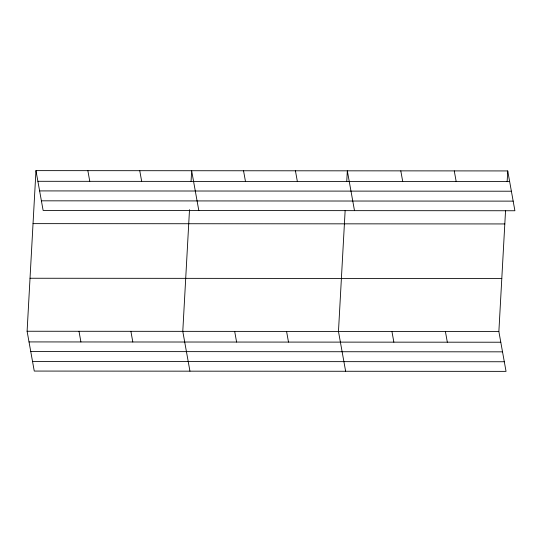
<?xml version="1.0" encoding="UTF-8"?>
<svg xmlns="http://www.w3.org/2000/svg" width="542" height="542" viewBox="0 0 542 542"><rect width="100%" height="100%" fill="white"/><g stroke="black" fill="none" stroke-linecap="round" stroke-linejoin="round"><path stroke-width="0.81" d="M505.544 210.689L498.87 331.555L506.038 371.372L34.261 371.067L27.1 331.25L35.962 170.628L507.739 170.933L514.9 210.75L43.13 210.445L35.962 170.628M189.504 209.659L182.783 331.352L189.951 371.168M191.055 181.495L191.651 170.73L198.812 210.54M345.139 210.587L338.472 331.453L345.633 371.263M346.738 181.597L347.334 170.832L354.495 210.642M507.143 181.706L507.739 170.933M37.886 181.299L509.656 181.604M39.613 190.913L511.384 191.218M41.395 200.825L513.172 201.129M33.042 223.636L504.812 223.941M30.027 278.249L501.797 278.554M27.1 331.25L498.87 331.555M29.017 341.921L500.794 342.226M30.752 351.534L502.522 351.839M32.534 361.446L504.304 361.751M454.271 170.899L456.188 181.57M445.409 331.521L447.326 342.192M400.802 170.865L402.72 181.529M391.941 331.487L393.858 342.158M295.437 170.798L297.355 181.462M286.576 331.419L288.493 342.083M243.541 170.764L245.465 181.428M234.679 331.386L236.597 342.049M139.755 170.696L141.672 181.367M130.893 331.318L132.81 341.988M87.858 170.662L89.776 181.333M78.996 331.284L80.914 341.955"/></g></svg>
